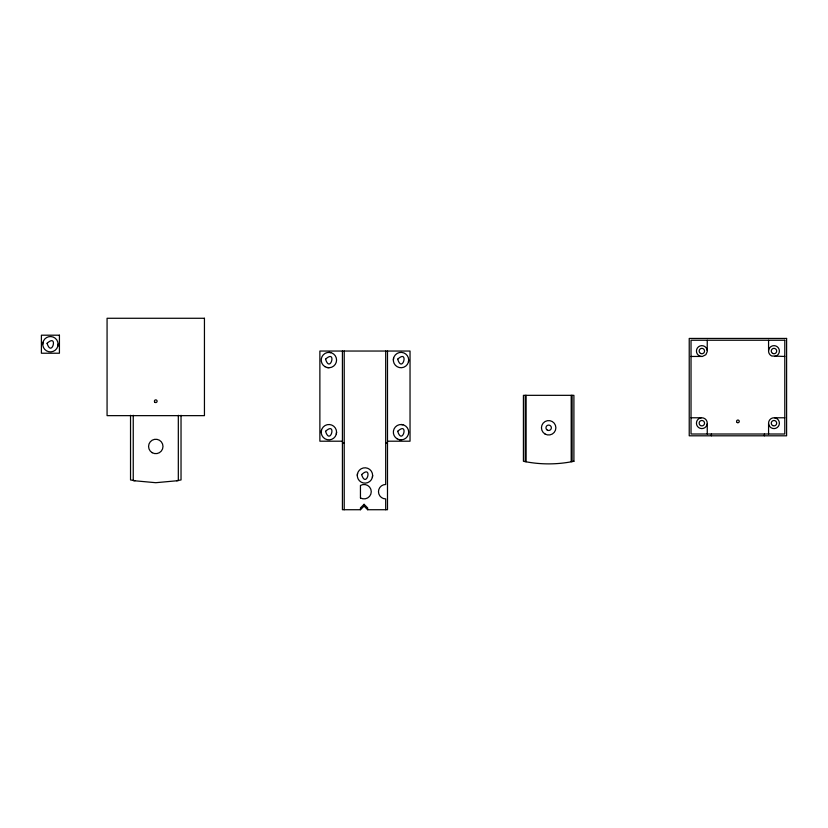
<?xml version="1.0" encoding="UTF-8"?>
<svg xmlns="http://www.w3.org/2000/svg" width="828" height="828" viewBox="0 0 828 828"><rect width="100%" height="100%" fill="white"/><g stroke="black" fill="none" stroke-linecap="round" stroke-linejoin="round"><path stroke-width="1.24" d="M691.028 356.464L702.413 356.444L705.87 354.684L707.226 351.621L707.257 340.236M768.57 434.007L768.57 423.191A5.413 5.413 0 0 1 773.973 417.778L784.799 417.778M707.257 434.007L707.257 423.191A5.413 5.413 0 0 0 701.844 417.778L691.028 417.778M768.57 340.236L768.57 351.062A5.413 5.413 0 0 0 771.779 355.999L784.799 356.464M42.735 344.21L42.994 342.223M57.836 346.197L58.095 344.21A7.68 7.68 0 0 0 46.575 337.565A7.68 7.68 0 0 0 46.575 350.865A7.68 7.68 0 0 0 58.095 344.21M321.212 432.185L321.471 430.198M336.313 434.172L336.572 432.185A7.68 7.68 0 0 0 325.052 425.54A7.68 7.68 0 0 0 325.052 438.84A7.68 7.68 0 0 0 336.572 432.185M357.282 475.469L357.541 473.481M372.372 477.456L372.641 475.469A7.68 7.68 0 0 0 361.122 468.814A7.68 7.68 0 0 0 361.122 482.113A7.68 7.68 0 0 0 372.641 475.469M393.341 360.056L393.6 358.069M408.442 362.043L408.701 360.056A7.68 7.68 0 0 0 397.181 353.411A7.68 7.68 0 0 0 397.181 366.711A7.68 7.68 0 0 0 408.701 360.056M387.494 351.041L387.494 509.727L367.663 509.727L367.663 507.926L364.061 504.314L360.449 507.926L360.449 509.727L342.419 509.727L342.419 351.041M360.449 509.727L364.061 506.115L364.061 504.314M176.519 480.716L181.032 479.95L181.032 415.294M342.419 441.2L319.877 441.2L319.877 351.041L410.036 351.041L410.036 441.2L387.494 441.2M342.419 443.001L344.22 443.001M385.693 443.001L387.494 443.001M133.246 480.644L155.778 482.703L178.331 480.644M328.892 352.376L330.879 352.635M326.905 367.477L328.892 367.736M401.021 424.505L403.008 424.764M399.034 439.606L401.021 439.865M135.047 480.716L130.534 479.95L130.534 415.294M364.061 506.115L367.663 509.727M764.42 434.007L764.42 435.807M711.407 434.007L711.407 435.807M572.107 395.329L572.107 461.589M571.206 395.329L571.206 461.745M526.122 395.329L526.122 461.745M525.221 395.329L525.221 461.589M385.693 351.041L385.693 484.483A7.214 7.214 0 0 0 378.479 491.697A7.214 7.214 0 0 0 385.693 498.901L385.693 509.727M344.22 351.041L344.22 509.727M178.32 415.273L178.32 480.416M133.246 415.273L133.246 480.416M774.542 417.809A5.413 5.413 0 0 1 779.386 423.377A5.413 5.413 0 0 1 774.17 428.594A5.413 5.413 0 0 1 768.601 423.75M768.601 350.492A5.413 5.413 0 0 1 774.17 345.649A5.413 5.413 0 0 1 779.386 350.875A5.413 5.413 0 0 1 774.542 356.444M707.226 423.75A5.413 5.413 0 0 1 701.658 428.594A5.413 5.413 0 0 1 696.441 423.377A5.413 5.413 0 0 1 701.285 417.809M701.285 356.444A5.413 5.413 0 0 1 696.441 350.875A5.413 5.413 0 0 1 701.658 345.649A5.413 5.413 0 0 1 707.226 350.492M47.082 343.32C51.781 358.307 58.653 332.69 47.082 343.32M325.559 359.166C330.258 374.152 337.131 348.536 325.559 359.166M325.559 431.295C330.258 446.282 337.131 420.665 325.559 431.295M361.629 474.568C366.328 489.565 373.19 463.939 361.629 474.568M397.688 359.166C402.387 374.152 409.26 348.536 397.688 359.166M397.688 431.295C402.387 446.282 409.26 420.665 397.688 431.295M573.907 461.279C557.265 464.746 540.063 464.746 523.42 461.279L523.42 395.329L573.907 395.329L573.907 461.279M204.444 318.273L107.071 318.273L107.071 415.646L204.444 415.646L204.444 318.273M59.43 335.195L41.4 335.195L41.4 353.225L59.43 353.225L59.43 335.195M786.6 338.435L689.227 338.435L689.227 435.807L786.6 435.807L786.6 338.435M784.799 340.236L691.028 340.236L691.028 434.007L784.799 434.007L784.799 340.236M360.449 497.938L360.449 485.446A7.214 7.214 0 0 1 371.265 491.697A7.214 7.214 0 0 1 360.449 497.938M772.627 425.53A2.701 2.701 0 0 0 776.685 423.191A2.701 2.701 0 0 0 772.627 420.841A2.701 2.701 0 0 0 772.627 425.53M700.498 425.53A2.701 2.701 0 0 0 704.556 423.191A2.701 2.701 0 0 0 700.498 420.841A2.701 2.701 0 0 0 700.498 425.53M737.241 422.559A1.356 1.356 0 0 0 739.269 421.39A1.356 1.356 0 0 0 737.241 420.21A1.356 1.356 0 0 0 737.241 422.559M772.627 353.401A2.701 2.701 0 0 0 776.685 351.062A2.701 2.701 0 0 0 772.627 348.712A2.701 2.701 0 0 0 772.627 353.401M700.498 353.401A2.701 2.701 0 0 0 704.556 351.062A2.701 2.701 0 0 0 700.498 348.712A2.701 2.701 0 0 0 700.498 353.401M547.308 430.125A2.701 2.701 0 0 0 551.365 427.786A2.701 2.701 0 0 0 547.308 425.447A2.701 2.701 0 0 0 547.308 430.125M545.062 434.038A7.214 7.214 0 0 0 555.878 427.786A7.214 7.214 0 0 0 545.062 421.545A7.214 7.214 0 0 0 545.062 434.038M325.052 366.711A7.68 7.68 0 0 0 336.572 360.056A7.68 7.68 0 0 0 325.052 353.411A7.68 7.68 0 0 0 325.052 366.711M397.181 438.84A7.68 7.68 0 0 0 408.701 432.185A7.68 7.68 0 0 0 397.181 425.54A7.68 7.68 0 0 0 397.181 438.84M152.176 452.699A7.214 7.214 0 0 0 162.992 446.458A7.214 7.214 0 0 0 152.176 440.206A7.214 7.214 0 0 0 152.176 452.699M155.084 402.398A1.356 1.356 0 0 0 157.113 401.228A1.356 1.356 0 0 0 155.084 400.048A1.356 1.356 0 0 0 155.084 402.398"/></g></svg>
